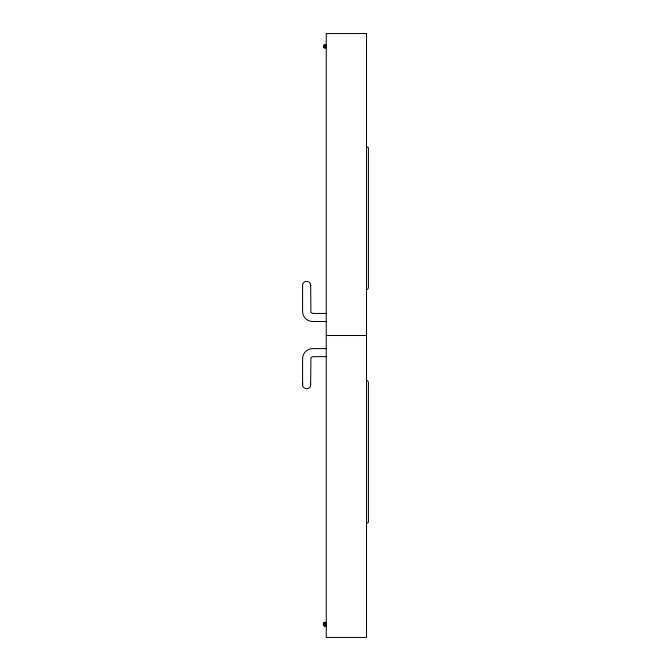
<?xml version="1.0" encoding="UTF-8"?>
<svg xmlns="http://www.w3.org/2000/svg" width="671" height="671" viewBox="0 0 671 671"><rect width="100%" height="100%" fill="white"/><g stroke="black" fill="none" stroke-linecap="round" stroke-linejoin="round"><path stroke-width="1.01" d="M326.005 625.691L326.249 625.372A1.51 1.51 0 0 1 323.741 625.531A1.51 1.51 0 0 1 324.546 623.158M325.812 625.12L325.913 624.374M325.913 624.894L325.947 624.634A1.006 1.006 0 0 0 324.437 623.762A1.006 1.006 0 0 0 324.437 625.506A1.006 1.006 0 0 0 325.947 624.634M323.967 46.073L324.227 47.079L324.227 45.662M326.718 321.493L312.527 321.493C307.243 321.552 302.537 316.846 302.596 311.562L302.596 285.259C302.395 280.092 310.841 280.092 310.648 285.259L310.925 312.434L312.787 313.441L326.777 313.441M310.505 286.299L310.648 285.259M326.777 356.653L312.787 356.653L310.925 357.66L310.648 384.835C310.782 390.715 301.078 389.432 302.73 383.795M323.481 624.231L323.632 625.372M326.391 624.24L326.45 624.634A1.51 1.51 0 0 0 326.4 624.223L326.249 623.879M323.934 623.728A1.006 1.006 0 0 1 325.284 622.78A1.006 1.006 0 0 1 325.712 624.374A1.006 1.006 0 0 1 324.068 624.231L324.227 623.032M323.967 46.626A1.006 1.006 0 0 0 325.812 46.869L325.645 45.653A1.006 1.006 0 0 0 323.967 46.106M323.632 45.628L323.632 47.121M325.804 46.853L325.645 45.653M325.695 622.42L325.2 622.755M367.532 289.646L368.404 287.725L368.404 147.888L367.909 147.771M325.645 624.441L325.804 623.242M367.909 522.323L368.396 522.206L368.404 382.369L367.532 380.449M325.2 47.339L324.94 45.36M366.4 147.075L367.909 147.075M326.249 335.5L366.509 335.5M326.718 348.601L312.527 348.601C307.243 348.543 302.537 353.248 302.596 358.532L302.596 384.835M366.4 523.019L367.909 523.019M326.005 47.448A1.51 1.51 0 0 1 323.867 47.448A1.51 1.51 0 0 1 323.867 45.318A1.51 1.51 0 0 1 326.005 45.318L326.249 45.611M325.443 47.238L325.695 47.675M324.185 45.058L324.437 45.494M326.416 46.131L326.249 47.121A1.51 1.51 0 0 1 324.068 47.607A1.51 1.51 0 0 1 323.783 45.393A1.51 1.51 0 0 1 326.005 45.301M302.596 285.259L302.73 286.299M310.505 383.795L310.648 384.835M324.94 622.722L324.94 624.735M324.94 623.107A1.51 1.51 0 0 1 326.45 624.617M326.249 625.372A1.51 1.51 0 0 1 323.967 625.775A1.51 1.51 0 0 1 323.967 623.46A1.51 1.51 0 0 1 326.249 623.862M366.509 33.55L326.249 33.55L326.249 637.45L366.509 637.45L366.509 33.55M326.4 623.351L326.249 622.99A1.51 1.51 0 0 0 323.783 622.772A1.51 1.51 0 0 0 324.42 625.162A1.51 1.51 0 0 0 326.45 623.745L326.4 623.351"/></g></svg>
